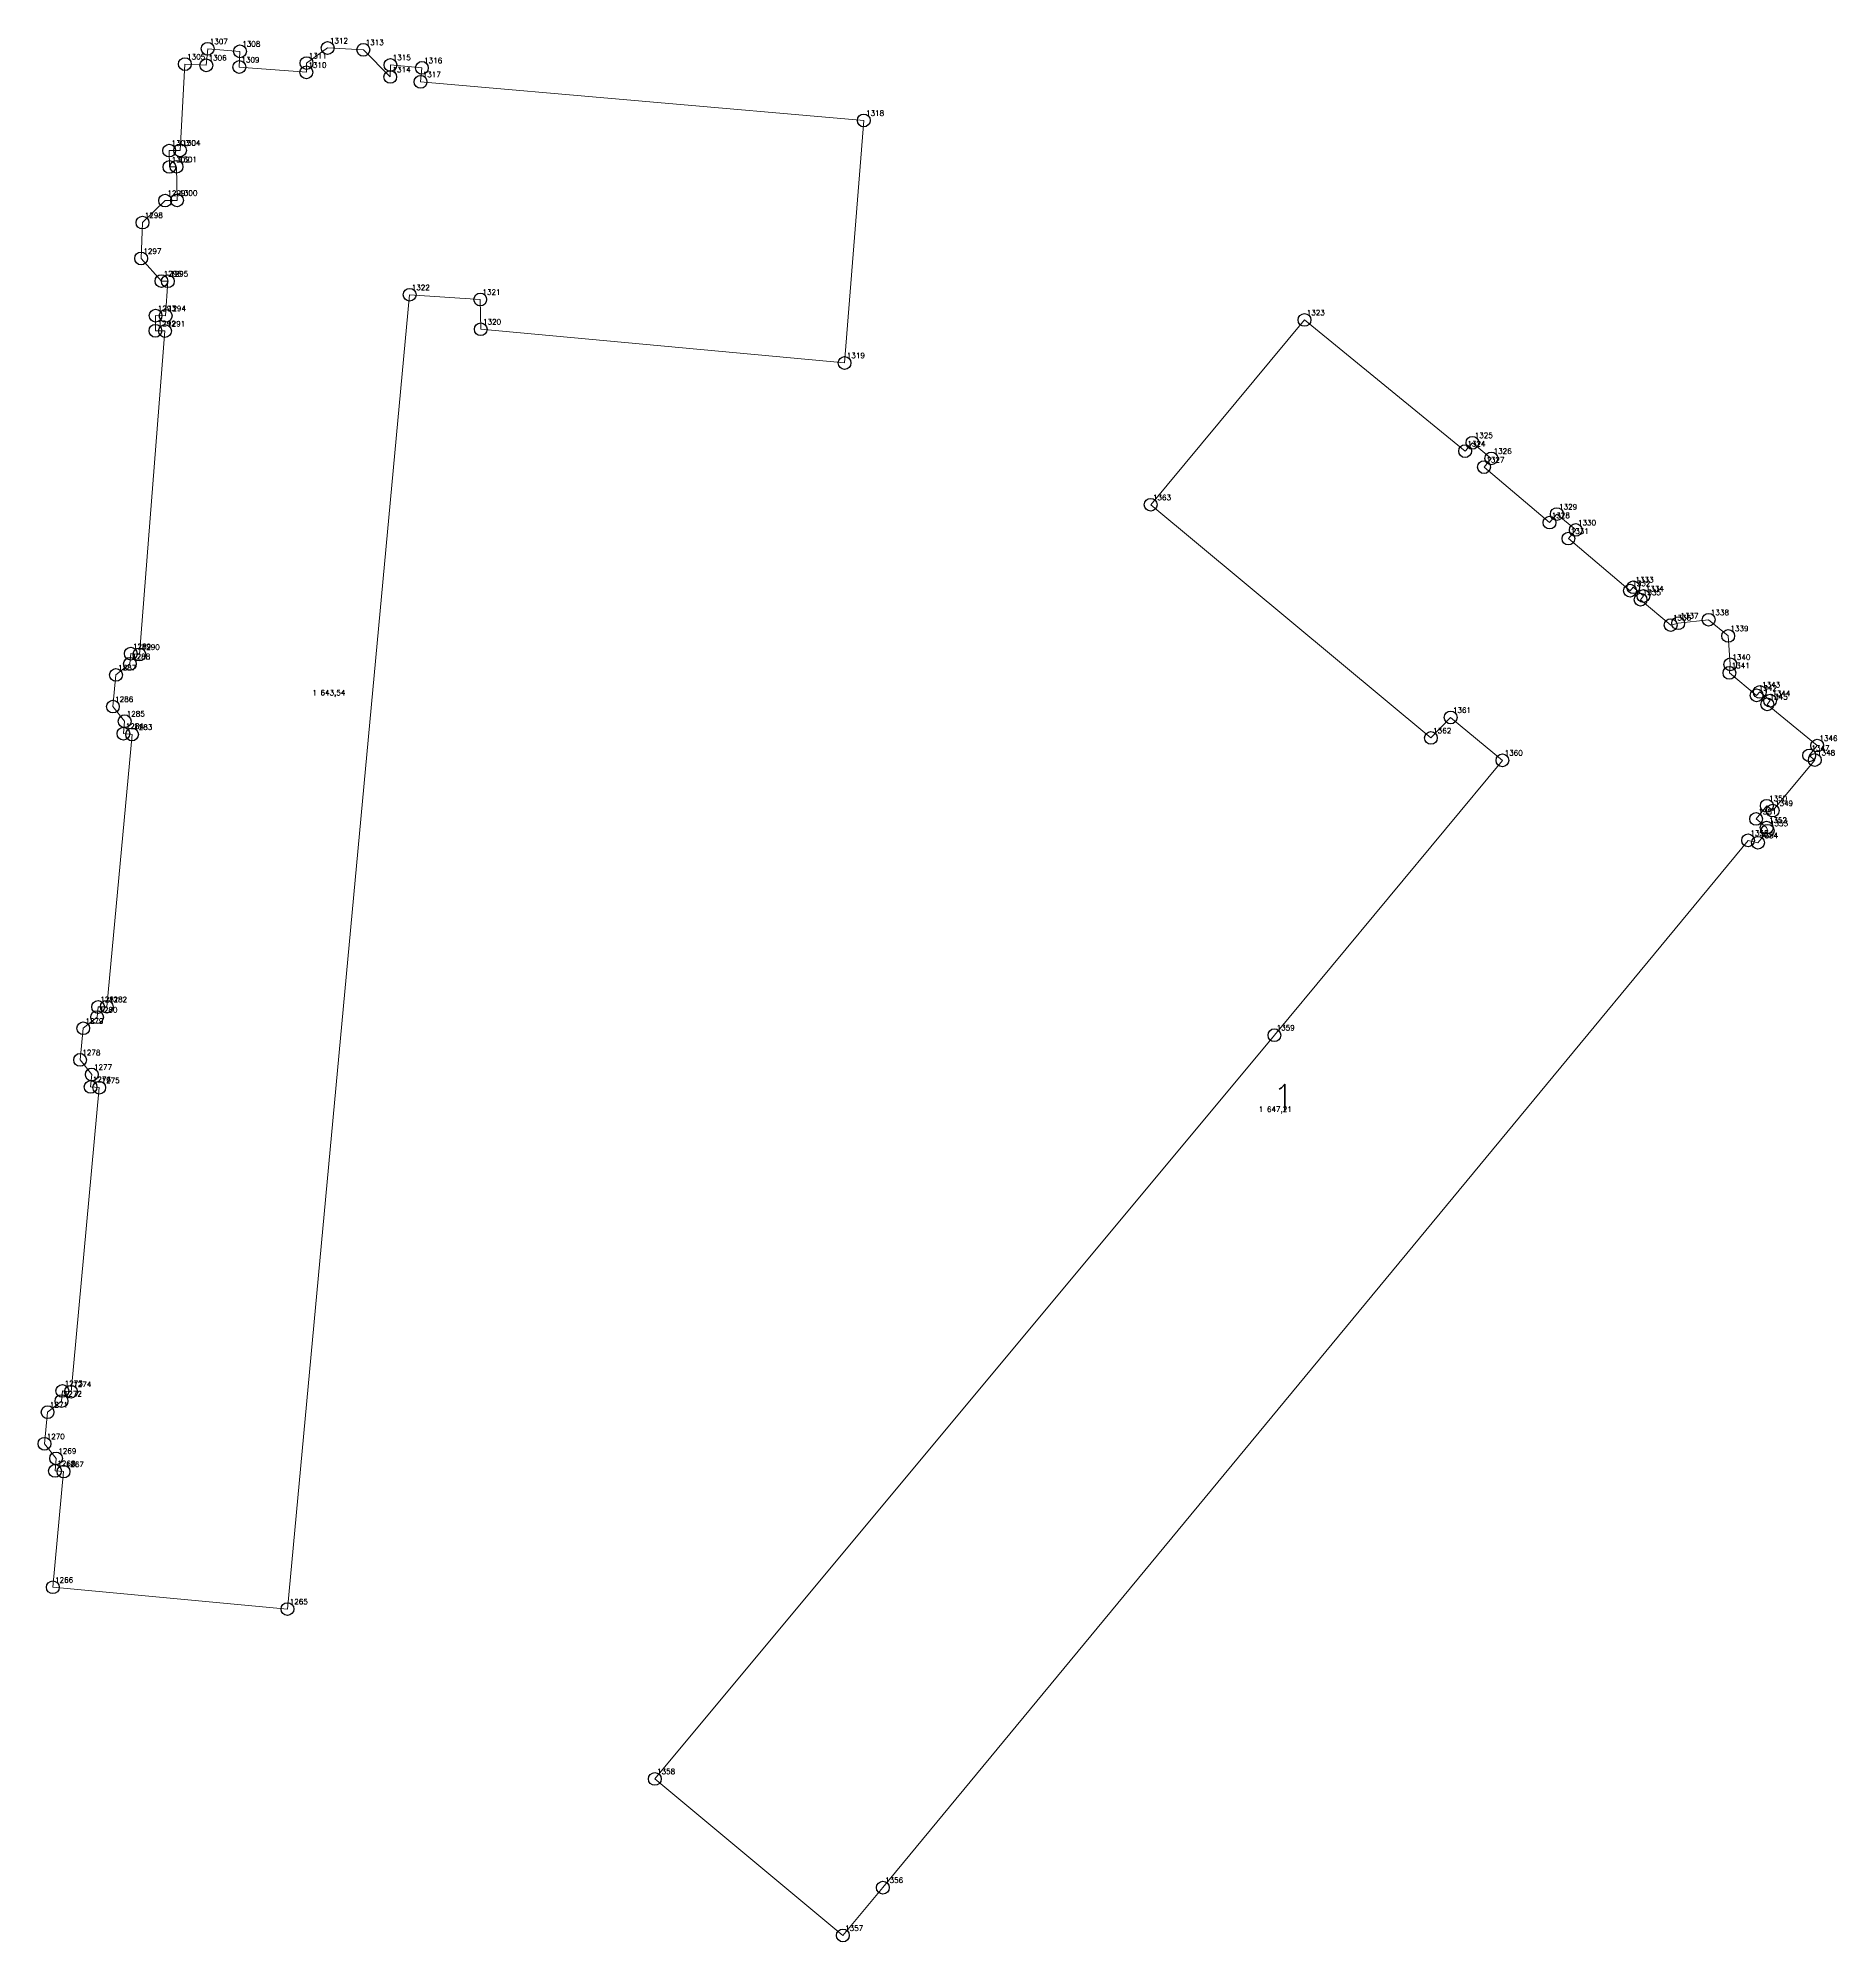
# Model space of a CAD drawing. Extents: x 1390459 to 1399082, y 355064 to 360767.
# Drawn here: x 1393085.9 to 1393191.7, y 357696.4 to 357808.2 of the extents above; entities that cross this region are included whole.
import ezdxf

# ---------------------------------------------------------------- set-up
doc = ezdxf.new("R2010")
doc.units = 0
doc.header["$PDMODE"] = 33
doc.header["$PDSIZE"] = 0.75
doc.layers.add('9 - ценная историческая застройка советский период', color=7, linetype='Continuous')
doc.layers.add('OKN_VALUED_LABELS', color=1, linetype='Continuous')
doc.styles.get("Standard").update_dxf_attribs({"font": 'simplex.shx'})

msp = doc.modelspace()

# ---------------------------------------------------------------- linework, layer by layer
at = {"layer": '9 - ценная историческая застройка советский период', "color": 7, "lineweight": 20}
for points in [[(1393100.6, 357715.91), (1393086.81, 357717.19), (1393087.44, 357723.99), (1393086.94, 357724.03), (1393087, 357724.76), (1393086.32, 357725.62), (1393086.5, 357727.48), (1393087.32, 357728.13), (1393087.37, 357728.73), (1393087.88, 357728.68), (1393089.54, 357746.55), (1393089.03, 357746.59), (1393089.1, 357747.32), (1393088.41, 357748.18), (1393088.6, 357750.04), (1393089.41, 357750.69), (1393089.47, 357751.29), (1393089.98, 357751.3), (1393091.47, 357767.3), (1393090.96, 357767.35), (1393091.03, 357768.08), (1393090.34, 357768.94), (1393090.52, 357770.8), (1393091.34, 357771.45), (1393091.39, 357772.05), (1393091.9, 357772), (1393093.4, 357791.01), (1393092.84, 357791.02), (1393092.85, 357791.91), (1393093.44, 357791.9), (1393093.57, 357793.93), (1393093.19, 357793.94), (1393092, 357795.27), (1393092.08, 357797.38), (1393093.41, 357798.67), (1393094.11, 357798.68), (1393094.08, 357800.66), (1393093.66, 357800.65), (1393093.65, 357801.61), (1393094.29, 357801.62), (1393094.57, 357806.69), (1393095.83, 357806.62), (1393095.91, 357807.59), (1393097.81, 357807.44), (1393097.77, 357806.52), (1393101.71, 357806.21), (1393101.72, 357806.75), (1393102.96, 357807.64), (1393105.06, 357807.53), (1393106.64, 357805.94), (1393106.65, 357806.64), (1393108.5, 357806.47), (1393108.42, 357805.65), (1393134.47, 357803.38), (1393133.34, 357789.13), (1393111.96, 357791.11), (1393111.93, 357792.86), (1393107.78, 357793.14), (1393100.6, 357715.91)], [(1393160.37, 357791.66), (1393169.81, 357783.95), (1393170.24, 357784.44), (1393171.35, 357783.52), (1393170.92, 357783.01), (1393174.77, 357779.75), (1393175.2, 357780.25), (1393176.31, 357779.32), (1393175.88, 357778.81), (1393179.5, 357775.75), (1393179.69, 357775.95), (1393180.29, 357775.44), (1393180.12, 357775.22), (1393181.89, 357773.73), (1393182.33, 357773.84), (1393184.12, 357774.04), (1393185.27, 357773.09), (1393185.39, 357771.42), (1393185.34, 357770.92), (1393186.94, 357769.6), (1393187.13, 357769.8), (1393187.73, 357769.29), (1393187.57, 357769.07), (1393190.5, 357766.65), (1393190.03, 357766.07), (1393190.36, 357765.8), (1393187.89, 357762.83), (1393187.54, 357763.11), (1393186.91, 357762.34), (1393187.53, 357761.83), (1393187.59, 357761.64), (1393187.02, 357760.94), (1393186.44, 357761.08), (1393135.59, 357699.54), (1393133.24, 357696.73), (1393122.19, 357705.93), (1393158.6, 357749.63), (1393172, 357765.78), (1393168.96, 357768.3), (1393167.8, 357767.1), (1393151.33, 357780.8), (1393160.37, 357791.66)]]:
    msp.add_lwpolyline(points, close=True, dxfattribs=at)
at = {"layer": '9 - ценная историческая застройка советский период'}
for p in [(1393094.57, 357806.69), (1393095.91, 357807.59), (1393097.81, 357807.44), (1393101.72, 357806.75), (1393102.96, 357807.64), (1393105.06, 357807.53), (1393095.83, 357806.62), (1393097.77, 357806.52), (1393101.71, 357806.21), (1393106.64, 357805.94), (1393106.65, 357806.64), (1393108.42, 357805.65), (1393108.5, 357806.47), (1393134.47, 357803.38), (1393093.65, 357801.61), (1393094.29, 357801.62), (1393093.66, 357800.65), (1393094.08, 357800.66), (1393093.41, 357798.67), (1393094.11, 357798.68), (1393092.08, 357797.38), (1393092, 357795.27), (1393093.19, 357793.94), (1393093.57, 357793.93), (1393107.78, 357793.14), (1393111.93, 357792.86), (1393092.84, 357791.02), (1393092.85, 357791.91), (1393093.44, 357791.9), (1393111.96, 357791.11), (1393160.37, 357791.66), (1393093.4, 357791.01), (1393133.34, 357789.13), (1393170.24, 357784.44), (1393169.81, 357783.95), (1393171.35, 357783.52), (1393170.92, 357783.01), (1393151.33, 357780.8), (1393175.2, 357780.25), (1393174.77, 357779.75), (1393175.88, 357778.81), (1393176.31, 357779.32), (1393179.5, 357775.75), (1393179.69, 357775.95), (1393180.29, 357775.44), (1393180.12, 357775.22), (1393181.89, 357773.73), (1393182.33, 357773.84), (1393184.12, 357774.04), (1393091.39, 357772.05), (1393091.9, 357772), (1393185.27, 357773.09), (1393091.34, 357771.45), (1393185.34, 357770.92), (1393185.39, 357771.42), (1393090.52, 357770.8), (1393187.13, 357769.8), (1393090.34, 357768.94), (1393186.94, 357769.6), (1393187.57, 357769.07), (1393187.73, 357769.29), (1393091.03, 357768.08), (1393168.96, 357768.3), (1393090.96, 357767.35), (1393091.47, 357767.3), (1393167.8, 357767.1), (1393190.5, 357766.65), (1393172, 357765.78), (1393190.03, 357766.07), (1393190.36, 357765.8), (1393187.54, 357763.11), (1393186.91, 357762.34), (1393187.89, 357762.83), (1393186.44, 357761.08), (1393187.02, 357760.94), (1393187.53, 357761.83), (1393187.59, 357761.64), (1393089.47, 357751.29), (1393089.98, 357751.3), (1393088.6, 357750.04), (1393089.41, 357750.69), (1393158.6, 357749.63), (1393088.41, 357748.18), (1393089.03, 357746.59), (1393089.1, 357747.32), (1393089.54, 357746.55), (1393087.37, 357728.73), (1393087.88, 357728.68), (1393086.5, 357727.48), (1393087.32, 357728.13), (1393086.32, 357725.62), (1393086.94, 357724.03), (1393087, 357724.76), (1393087.44, 357723.99), (1393086.81, 357717.19), (1393100.6, 357715.91), (1393122.19, 357705.93), (1393135.59, 357699.54), (1393133.24, 357696.73)]:
    msp.add_point(p, dxfattribs=at)

# ---------------------------------------------------------------- texts
at = {"layer": '9 - ценная историческая застройка советский период', "color": 7}
for s, p in [('1307', (1393096.03, 357807.86)), ('1312', (1393103.09, 357807.91)), ('1305', (1393094.7, 357806.96)), ('1306', (1393095.96, 357806.9)), ('1309', (1393097.89, 357806.79)), ('1308', (1393097.94, 357807.72)), ('1311', (1393101.85, 357807.02)), ('1313', (1393105.19, 357807.81)), ('1315', (1393106.78, 357806.92)), ('1316', (1393108.63, 357806.74)), ('1310', (1393101.83, 357806.48)), ('1314', (1393106.77, 357806.21)), ('1317', (1393108.55, 357805.92)), ('1318', (1393134.6, 357803.65)), ('1303', (1393093.78, 357801.89)), ('1304', (1393094.42, 357801.9)), ('1302', (1393093.79, 357800.92)), ('1301', (1393094.21, 357800.93)), ('1299', (1393093.54, 357798.95)), ('1300', (1393094.24, 357798.96)), ('1298', (1393092.21, 357797.65)), ('1297', (1393092.13, 357795.54)), ('1296', (1393093.32, 357794.22)), ('1295', (1393093.7, 357794.21)), ('1322', (1393107.9, 357793.41)), ('1321', (1393112.06, 357793.14)), ('1292', (1393092.97, 357791.3)), ('1293', (1393092.98, 357792.18)), ('1291', (1393093.53, 357791.28)), ('1294', (1393093.57, 357792.17)), ('1320', (1393112.09, 357791.39)), ('1323', (1393160.5, 357791.93)), ('1319', (1393133.47, 357789.41)), ('1325', (1393170.37, 357784.72)), ('1324', (1393169.94, 357784.22)), ('1327', (1393171.05, 357783.28)), ('1326', (1393171.48, 357783.79)), ('1363', (1393151.46, 357781.07)), ('1328', (1393174.9, 357780.02)), ('1329', (1393175.33, 357780.52)), ('1331', (1393176.01, 357779.09)), ('1330', (1393176.44, 357779.59)), ('1332', (1393179.63, 357776.02)), ('1333', (1393179.82, 357776.23)), ('1335', (1393180.25, 357775.49)), ('1334', (1393180.42, 357775.71)), ('1338', (1393184.25, 357774.31)), ('1336', (1393182.02, 357774)), ('1337', (1393182.46, 357774.12)), ('1339', (1393185.4, 357773.37)), ('1289', (1393091.52, 357772.32)), ('1290', (1393092.03, 357772.28)), ('1287', (1393090.65, 357771.07)), ('1288', (1393091.47, 357771.72)), ('1341', (1393185.47, 357771.19)), ('1340', (1393185.51, 357771.69)), ('1342', (1393187.07, 357769.87)), ('1343', (1393187.26, 357770.07)), ('1286', (1393090.47, 357769.21)), ('1 643,54', (1393102.06, 357769.6)), ('1345', (1393187.7, 357769.35)), ('1344', (1393187.86, 357769.56)), ('1284', (1393091.09, 357767.63)), ('1285', (1393091.15, 357768.36)), ('1361', (1393169.09, 357768.57)), ('1283', (1393091.59, 357767.58)), ('1362', (1393167.93, 357767.37)), ('1346', (1393190.63, 357766.92)), ('1360', (1393172.13, 357766.06)), ('1347', (1393190.16, 357766.34)), ('1348', (1393190.49, 357766.07)), ('1350', (1393187.67, 357763.39)), ('1351', (1393187.04, 357762.61)), ('1352', (1393187.66, 357762.11)), ('1349', (1393188.02, 357763.1)), ('1355', (1393186.57, 357761.35)), ('1354', (1393187.14, 357761.21)), ('1353', (1393187.72, 357761.91)), ('1280', (1393089.54, 357750.96)), ('1281', (1393089.6, 357751.57)), ('1282', (1393090.11, 357751.57)), ('1279', (1393088.72, 357750.31)), ('1359', (1393158.73, 357749.91)), ('1278', (1393088.54, 357748.45)), ('1277', (1393089.23, 357747.6)), ('1276', (1393089.16, 357746.87)), ('1275', (1393089.67, 357746.82)), ('1 647,21', (1393157.68, 357745.12)), ('1273', (1393087.5, 357729.01)), ('1274', (1393088.01, 357728.96)), ('1271', (1393086.63, 357727.75)), ('1272', (1393087.45, 357728.4)), ('1270', (1393086.45, 357725.89)), ('1268', (1393087.07, 357724.31)), ('1269', (1393087.13, 357725.04)), ('1267', (1393087.57, 357724.26)), ('1266', (1393086.94, 357717.46)), ('1265', (1393100.73, 357716.19)), ('1358', (1393122.32, 357706.21)), ('1356', (1393135.72, 357699.82)), ('1357', (1393133.37, 357697))]:
    msp.add_text(s, height=0.311, dxfattribs=at).set_placement(p)
at = {"layer": 'OKN_VALUED_LABELS'}
msp.add_text('1', height=1.5, dxfattribs=at).set_placement((1393158.5, 357745.25))

doc.saveas('drawing.dxf')
